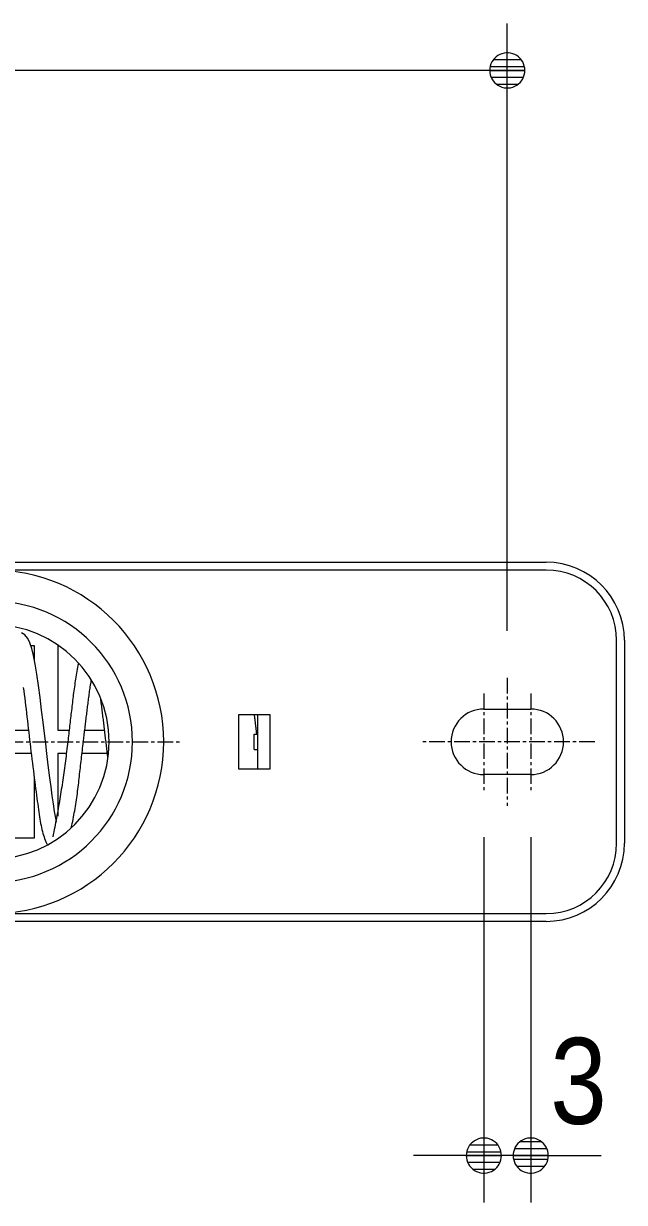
# Model space of a CAD drawing. Units: millimetres, scale not verified. Extents: x -4547 to 4547, y -2284 to 2284.
# Drawn here: x -3770.5 to -3578.1, y -200 to 177.5 of the extents above; entities that cross this region are included whole.
import ezdxf
from ezdxf.enums import TextEntityAlignment as Align

# ---------------------------------------------------------------- set-up
doc = ezdxf.new("R2010")
doc.units = ezdxf.units.MM
doc.header["$LTSCALE"] = 20
doc.linetypes.add('CHAIN1', pattern=[8, 5, -1, 1, -1])
for name, color, linetype, lineweight in [('0-1_3一般', 7, 'Continuous', 9), ('0-2_2寸法-2', 7, 'Continuous', 9), ('0-3_0', 7, 'Continuous', 9), ('0-4_2寸法-1', 7, 'Continuous', 9)]:
    doc.layers.add(name, color=color, linetype=linetype, lineweight=lineweight)
doc.styles.add('ＭＳ Ｐゴシック', font='')
doc.styles.get('ＭＳ Ｐゴシック').set_extended_font_data('MS PGothic')

# ---------------------------------------------------------------- blocks, each defined once
blk = doc.blocks.new('グループ-104')
at = {"layer": '0-1_3一般'}
for p, q in [((-52100, 100), (-45250, 100)), ((-45250, 50), (-52100, 50)), ((-48528.3, -435), (-48551.1, -435)), ((-48528.3, -531), (-48528.3, -435)), ((-44800, -1700), (-44800, -400)), ((-44750, -400), (-44750, -1700)), ((-48165.5, -667.6), (-48164, -657.9)), ((-47220, -875), (-47020, -875)), ((-47220, -1225), (-47220, -875)), ((-47100, -875), (-47100, -1225)), ((-47020, -875), (-47020, -1225)), ((-45650, -840), (-45350, -840)), ((-48691.1, -975), (-48566, -975)), ((-48205.4, -975), (-48080.3, -975)), ((-48312.8, -1037.4), (-48314.3, -1050)), ((-48215.9, -1063.8), (-48214.3, -1050)), ((-47106.3, -996.9), (-47105.9, -1000)), ((-48548.3, -1125), (-48700, -1125)), ((-48062.6, -1125), (-48223.2, -1125)), ((-47120, -1100), (-47100, -1100)), ((-48060.1, -1145.1), (-48059, -1154.7)), ((-47020, -1225), (-47220, -1225)), ((-45350, -1260), (-45650, -1260)), ((-48407.1, -1642.6), (-48410.2, -1657.7)), ((-52100, -2150), (-45250, -2150)), ((-45250, -2200), (-52100, -2200))]:
    blk.add_line(p, q, dxfattribs=at)
at = {"layer": '0-1_3一般', "linetype": 'CHAIN1'}
for p, q in [((-45500, -640), (-45500, -1460)), ((-45650, -740), (-45650, -1360)), ((-45350, -740), (-45350, -1360)), ((-51100, -1050), (-47600, -1050)), ((-44940, -1050), (-46060, -1050))]:
    blk.add_line(p, q, dxfattribs=at)
at = {"layer": '0-1_3一般'}
for points in [[(-48385.7, -1564.8), (-48390.7, -1539.6), (-48398.4, -1496), (-48406.1, -1447.5), (-48413.8, -1395), (-48421.3, -1339.2), (-48429.1, -1279.7), (-48439.3, -1198.5), (-48448.3, -1125.1), (-48455.7, -1062), (-48463.3, -997.7), (-48472, -925.2), (-48481.7, -847.3), (-48492, -766.7), (-48502.5, -688.3), (-48513.3, -616.3), (-48524.1, -552.3), (-48534.8, -497.8), (-48545.5, -452.8), (-48557, -416.5), (-48570.5, -387.6), (-48588.9, -365.2), (-48611.3, -352.6)], [(-48370.7, -435), (-48378.3, -435), (-48378.3, -975), (-48305.4, -975)], [(-48599.8, -701.8), (-48596.5, -724.2), (-48593.4, -746.9), (-48590.3, -770), (-48587.3, -793.4), (-48584.3, -817.2), (-48581.5, -841.3), (-48578.7, -865.8), (-48575.9, -890.5), (-48573.2, -915.1), (-48570.3, -939.8), (-48567.5, -964.4), (-48564.7, -989), (-48561.8, -1013.6), (-48558.9, -1038.2), (-48555.9, -1062.8), (-48553, -1087.4), (-48550, -1112), (-48547, -1136.5), (-48544, -1161.1), (-48540.9, -1185.7), (-48537.9, -1210.2), (-48534.7, -1234.8), (-48531.7, -1259), (-48528.6, -1282.5), (-48525.7, -1305.5), (-48522.8, -1327.7), (-48520, -1349.4), (-48517.2, -1370.4), (-48514.5, -1390.7), (-48511.9, -1410.4), (-48509.3, -1429.5)], [(-48246.5, -548.1), (-48248.9, -560.5), (-48251.2, -573), (-48253.5, -585.4), (-48255.7, -597.9), (-48257.9, -610.4), (-48260.1, -622.8), (-48262.2, -635.3), (-48264.2, -647.8), (-48266.2, -660.3), (-48268.2, -672.8), (-48270.1, -685.3), (-48271.9, -697.9), (-48273.7, -710.4), (-48275.5, -722.9), (-48277.2, -735.5), (-48278.9, -748), (-48280.5, -760.6), (-48282, -773.2), (-48283.6, -785.7), (-48285, -798.3), (-48286.5, -810.9), (-48287.9, -823.5), (-48289.4, -836.1), (-48290.8, -848.7), (-48292.3, -861.3), (-48293.7, -873.9), (-48295.2, -886.4), (-48296.6, -899), (-48298.1, -911.6), (-48299.6, -924.2), (-48301, -936.8), (-48302.5, -949.4), (-48304, -961.9), (-48305.4, -974.5), (-48306.9, -987.1), (-48308.4, -999.7), (-48309.9, -1012.3), (-48311.3, -1024.8), (-48312.8, -1037.4)], [(-48214.3, -1050), (-48213.1, -1040.2), (-48212, -1030.4), (-48210.8, -1020.6), (-48209.7, -1010.7), (-48208.5, -1000.9), (-48207.3, -991.1), (-48206.2, -981.3), (-48205, -971.5), (-48203.8, -961.7), (-48202.7, -951.8), (-48201.5, -942), (-48200.3, -932.2), (-48199.2, -922.4), (-48198, -912.6), (-48196.8, -902.8), (-48195.6, -893), (-48194.5, -883.1), (-48193.3, -873.3), (-48192.1, -863.5), (-48190.9, -853.7), (-48189.7, -843.9), (-48188.5, -834.1), (-48187.3, -824.3), (-48186.1, -814.5), (-48184.8, -804.7), (-48183.6, -794.9), (-48182.3, -785.1), (-48181, -775.3), (-48179.6, -765.5), (-48178.3, -755.7), (-48176.9, -745.9), (-48175.6, -736.1), (-48174.2, -726.3), (-48172.8, -716.5), (-48171.4, -706.7), (-48169.9, -697), (-48168.5, -687.2), (-48167, -677.4), (-48165.5, -667.6)], [(-48105.5, -774), (-48104.3, -783.5), (-48103, -793), (-48101.8, -802.5), (-48100.6, -812), (-48099.4, -821.5), (-48098.1, -831), (-48096.9, -840.5), (-48095.7, -850), (-48094.5, -859.6), (-48093.4, -869.1), (-48092.2, -878.6), (-48091, -888.1), (-48089.8, -897.6), (-48088.7, -907.1), (-48087.5, -916.6), (-48086.3, -926.2), (-48085.2, -935.7), (-48084.1, -945.2), (-48082.9, -954.7), (-48081.8, -964.3), (-48080.7, -973.8), (-48079.5, -983.3), (-48078.4, -992.8), (-48077.3, -1002.3), (-48076.1, -1011.9), (-48075, -1021.4), (-48073.9, -1030.9), (-48072.7, -1040.4), (-48071.6, -1049.9), (-48070.5, -1059.5), (-48069.3, -1069), (-48068.2, -1078.5), (-48067, -1088), (-48065.9, -1097.6), (-48064.7, -1107.1), (-48063.6, -1116.6), (-48062.4, -1126.1), (-48061.3, -1135.6), (-48060.1, -1145.1)], [(-47121.2, -875), (-47120.8, -878.1), (-47120.4, -881.2), (-47120, -884.4), (-47119.6, -887.5), (-47119.2, -890.6), (-47118.8, -893.7), (-47118.4, -896.9), (-47118, -900), (-47117.6, -903.1), (-47117.2, -906.2), (-47116.8, -909.4), (-47116.5, -912.5), (-47116.1, -915.6), (-47115.7, -918.7), (-47115.3, -921.9), (-47114.9, -925), (-47114.5, -928.1), (-47114.2, -931.2), (-47113.8, -934.4), (-47113.4, -937.5), (-47113, -940.6), (-47112.6, -943.7), (-47112.3, -946.9), (-47111.9, -950), (-47111.5, -953.1), (-47111.1, -956.2), (-47110.7, -959.4), (-47110.4, -962.5), (-47110, -965.6), (-47109.6, -968.7), (-47109.2, -971.9), (-47108.9, -975), (-47108.5, -978.1), (-47108.1, -981.2), (-47107.7, -984.4), (-47107.4, -987.5), (-47107, -990.6), (-47106.6, -993.7), (-47106.3, -996.9)], [(-48314.3, -1050), (-48316.1, -1065.3), (-48317.9, -1080.6), (-48319.8, -1095.9), (-48321.7, -1111.1), (-48323.6, -1126.4), (-48325.6, -1141.7), (-48327.5, -1156.9), (-48329.5, -1172.2), (-48331.6, -1187.5), (-48333.6, -1202.7), (-48335.7, -1217.9), (-48337.8, -1233.2), (-48339.9, -1248.4), (-48342.1, -1263.6), (-48344.3, -1278.8), (-48346.5, -1294.1), (-48348.7, -1309.3), (-48351, -1324.5), (-48353.3, -1339.7), (-48355.6, -1354.9), (-48358, -1370.1), (-48360.4, -1385.2), (-48362.8, -1400.4), (-48365.3, -1415.6), (-48367.8, -1430.8), (-48370.3, -1445.9), (-48372.9, -1461.1), (-48375.6, -1476.2), (-48378.2, -1491.4), (-48380.9, -1506.5), (-48383.7, -1521.7), (-48386.5, -1536.8), (-48389.3, -1551.9), (-48392.2, -1567.1), (-48395.1, -1582.2), (-48398, -1597.3), (-48401, -1612.4), (-48404.1, -1627.5), (-48407.1, -1642.6)], [(-47120, -1100), (-47120, -1000), (-47100, -1000)], [(-48323.2, -1125), (-48378.3, -1125), (-48378.3, -1526)], [(-48291.7, -1600), (-48288.7, -1586.5), (-48285.8, -1572.9), (-48283, -1559.3), (-48280.2, -1545.7), (-48277.6, -1532), (-48275, -1518.4), (-48272.4, -1504.8), (-48270, -1491.1), (-48267.6, -1477.4), (-48265.3, -1463.8), (-48263, -1450.1), (-48260.8, -1436.3), (-48258.8, -1422.6), (-48256.7, -1408.9), (-48254.8, -1395.1), (-48252.9, -1381.4), (-48251.1, -1367.6), (-48249.3, -1353.8), (-48247.7, -1340), (-48246.1, -1326.2), (-48244.5, -1312.4), (-48243, -1298.5), (-48241.4, -1284.7), (-48239.8, -1270.9), (-48238.3, -1257.1), (-48236.7, -1243.3), (-48235.1, -1229.4), (-48233.5, -1215.6), (-48231.9, -1201.8), (-48230.4, -1188), (-48228.8, -1174.2), (-48227.2, -1160.4), (-48225.6, -1146.6), (-48224, -1132.8), (-48222.4, -1119), (-48220.8, -1105.2), (-48219.1, -1091.4), (-48217.5, -1077.6), (-48215.9, -1063.8)], [(-48700, -1665), (-48528.3, -1665), (-48528.3, -1286.1)], [(-48509.3, -1429.5), (-48506.8, -1447.9), (-48504.4, -1465.6), (-48502, -1482.8), (-48499.7, -1499.3), (-48497.5, -1515.1), (-48495.3, -1530.3), (-48493.1, -1544.9), (-48490.7, -1559.2), (-48488.2, -1573.1), (-48485.5, -1586.5), (-48482.7, -1599.6), (-48479.7, -1612.3), (-48476.5, -1624.5), (-48473.2, -1636.4), (-48469.8, -1647.8), (-48466.2, -1658.9), (-48462.4, -1669.6), (-48458.5, -1679.8), (-48454.4, -1689.7), (-48450.2, -1699.1), (-48445.8, -1708.2)]]:
    blk.add_lwpolyline(points, dxfattribs=at)
for centre, radius, start, end in [((-45250, -400), 500, 0, 90), ((-48800, -1050), 1100, 270, 90), ((-45250, -400), 450, 0, 90), ((-48800, -1050), 900, 270, 90), ((-48800, -1050), 750, 270, 90), ((-45650, -1050), 210, 90, 270), ((-45350, -1050), 210, 270, 90), ((-45250, -1700), 450, 270, 0), ((-45250, -1700), 500, 270, 0)]:
    blk.add_arc(centre, radius, start, end, dxfattribs=at)
blk = doc.blocks.new('_Dot')
at = {"layer": '0-3_0'}
for p, q in [((-10, 0), (-20, 0)), ((9.78, 2), (-9.78, 2)), ((7.99, 6), (-7.99, 6)), ((9.16, -3.98), (-9.16, -3.98)), ((6, -7.98), (-6, -7.98))]:
    blk.add_line(p, q, dxfattribs=at)
for points in [[(10, 0), (9.92, 1.25), (9.69, 2.49), (9.3, 3.68), (8.76, 4.82), (8.09, 5.88), (7.29, 6.85), (6.37, 7.71), (5.36, 8.44), (4.26, 9.05), (3.09, 9.51), (1.87, 9.82), (0.63, 9.98), (-0.63, 9.98), (-1.87, 9.82), (-3.09, 9.51), (-4.26, 9.05), (-5.36, 8.44), (-6.37, 7.71), (-7.29, 6.85), (-8.09, 5.88), (-8.76, 4.82), (-9.3, 3.68), (-9.69, 2.49), (-9.92, 1.25), (-10, 0), (0, 0)], [(-10, 0), (-9.92, -1.25), (-9.69, -2.49), (-9.3, -3.68), (-8.76, -4.82), (-8.09, -5.88), (-7.29, -6.85), (-6.37, -7.71), (-5.36, -8.44), (-4.26, -9.05), (-3.09, -9.51), (-1.87, -9.82), (-0.63, -9.98), (0.63, -9.98), (1.87, -9.82), (3.09, -9.51), (4.26, -9.05), (5.36, -8.44), (6.37, -7.71), (7.29, -6.85), (8.09, -5.88), (8.76, -4.82), (9.3, -3.68), (9.69, -2.49), (9.92, -1.25), (10, 0), (0, 0)]]:
    blk.add_lwpolyline(points, close=True, dxfattribs=at)

msp = doc.modelspace()

# ---------------------------------------------------------------- linework, layer by layer
at = {"layer": '0-2_2寸法-2'}
for p, q in [((-3623.12, -83), (-3623.12, -200)), ((-3608.12, -83), (-3608.12, -200)), ((-3634.38, -185), (-3645.64, -185)), ((-3608.12, -185), (-3623.12, -185)), ((-3596.87, -185), (-3585.61, -185))]:
    msp.add_line(p, q, dxfattribs=at)
at = {"layer": '0-4_2寸法-1'}
for p, q in [((-3615.62, -17), (-3615.62, 177.5)), ((-3626.88, 162.5), (-3954.37, 162.5))]:
    msp.add_line(p, q, dxfattribs=at)

# ---------------------------------------------------------------- block references
at = {"layer": '0-1_3一般', "xscale": 0.05, "yscale": 0.05}
msp.add_blockref('グループ-104', (-1340.62, 0), dxfattribs=at)
at = {"layer": '0-2_2寸法-2', "xscale": 0.5627563, "yscale": 0.5627563}
msp.add_blockref('_Dot', (-3623.12, -185), dxfattribs=at)
at = {"layer": '0-2_2寸法-2', "xscale": 0.5627563, "yscale": 0.5627563, "rotation": 180}
msp.add_blockref('_Dot', (-3608.12, -185), dxfattribs=at)
at = {"layer": '0-4_2寸法-1', "xscale": 0.5627563, "yscale": 0.5627563}
msp.add_blockref('_Dot', (-3615.62, 162.5), dxfattribs=at)

# ---------------------------------------------------------------- texts
at = {"layer": '0-2_2寸法-2', "style": 'ＭＳ Ｐゴシック', "width": 0.9}
msp.add_text('3', height=27.57, dxfattribs=at).set_placement((-3601.85, -183.14), align=Align.BOTTOM_LEFT)

doc.saveas('drawing.dxf')
